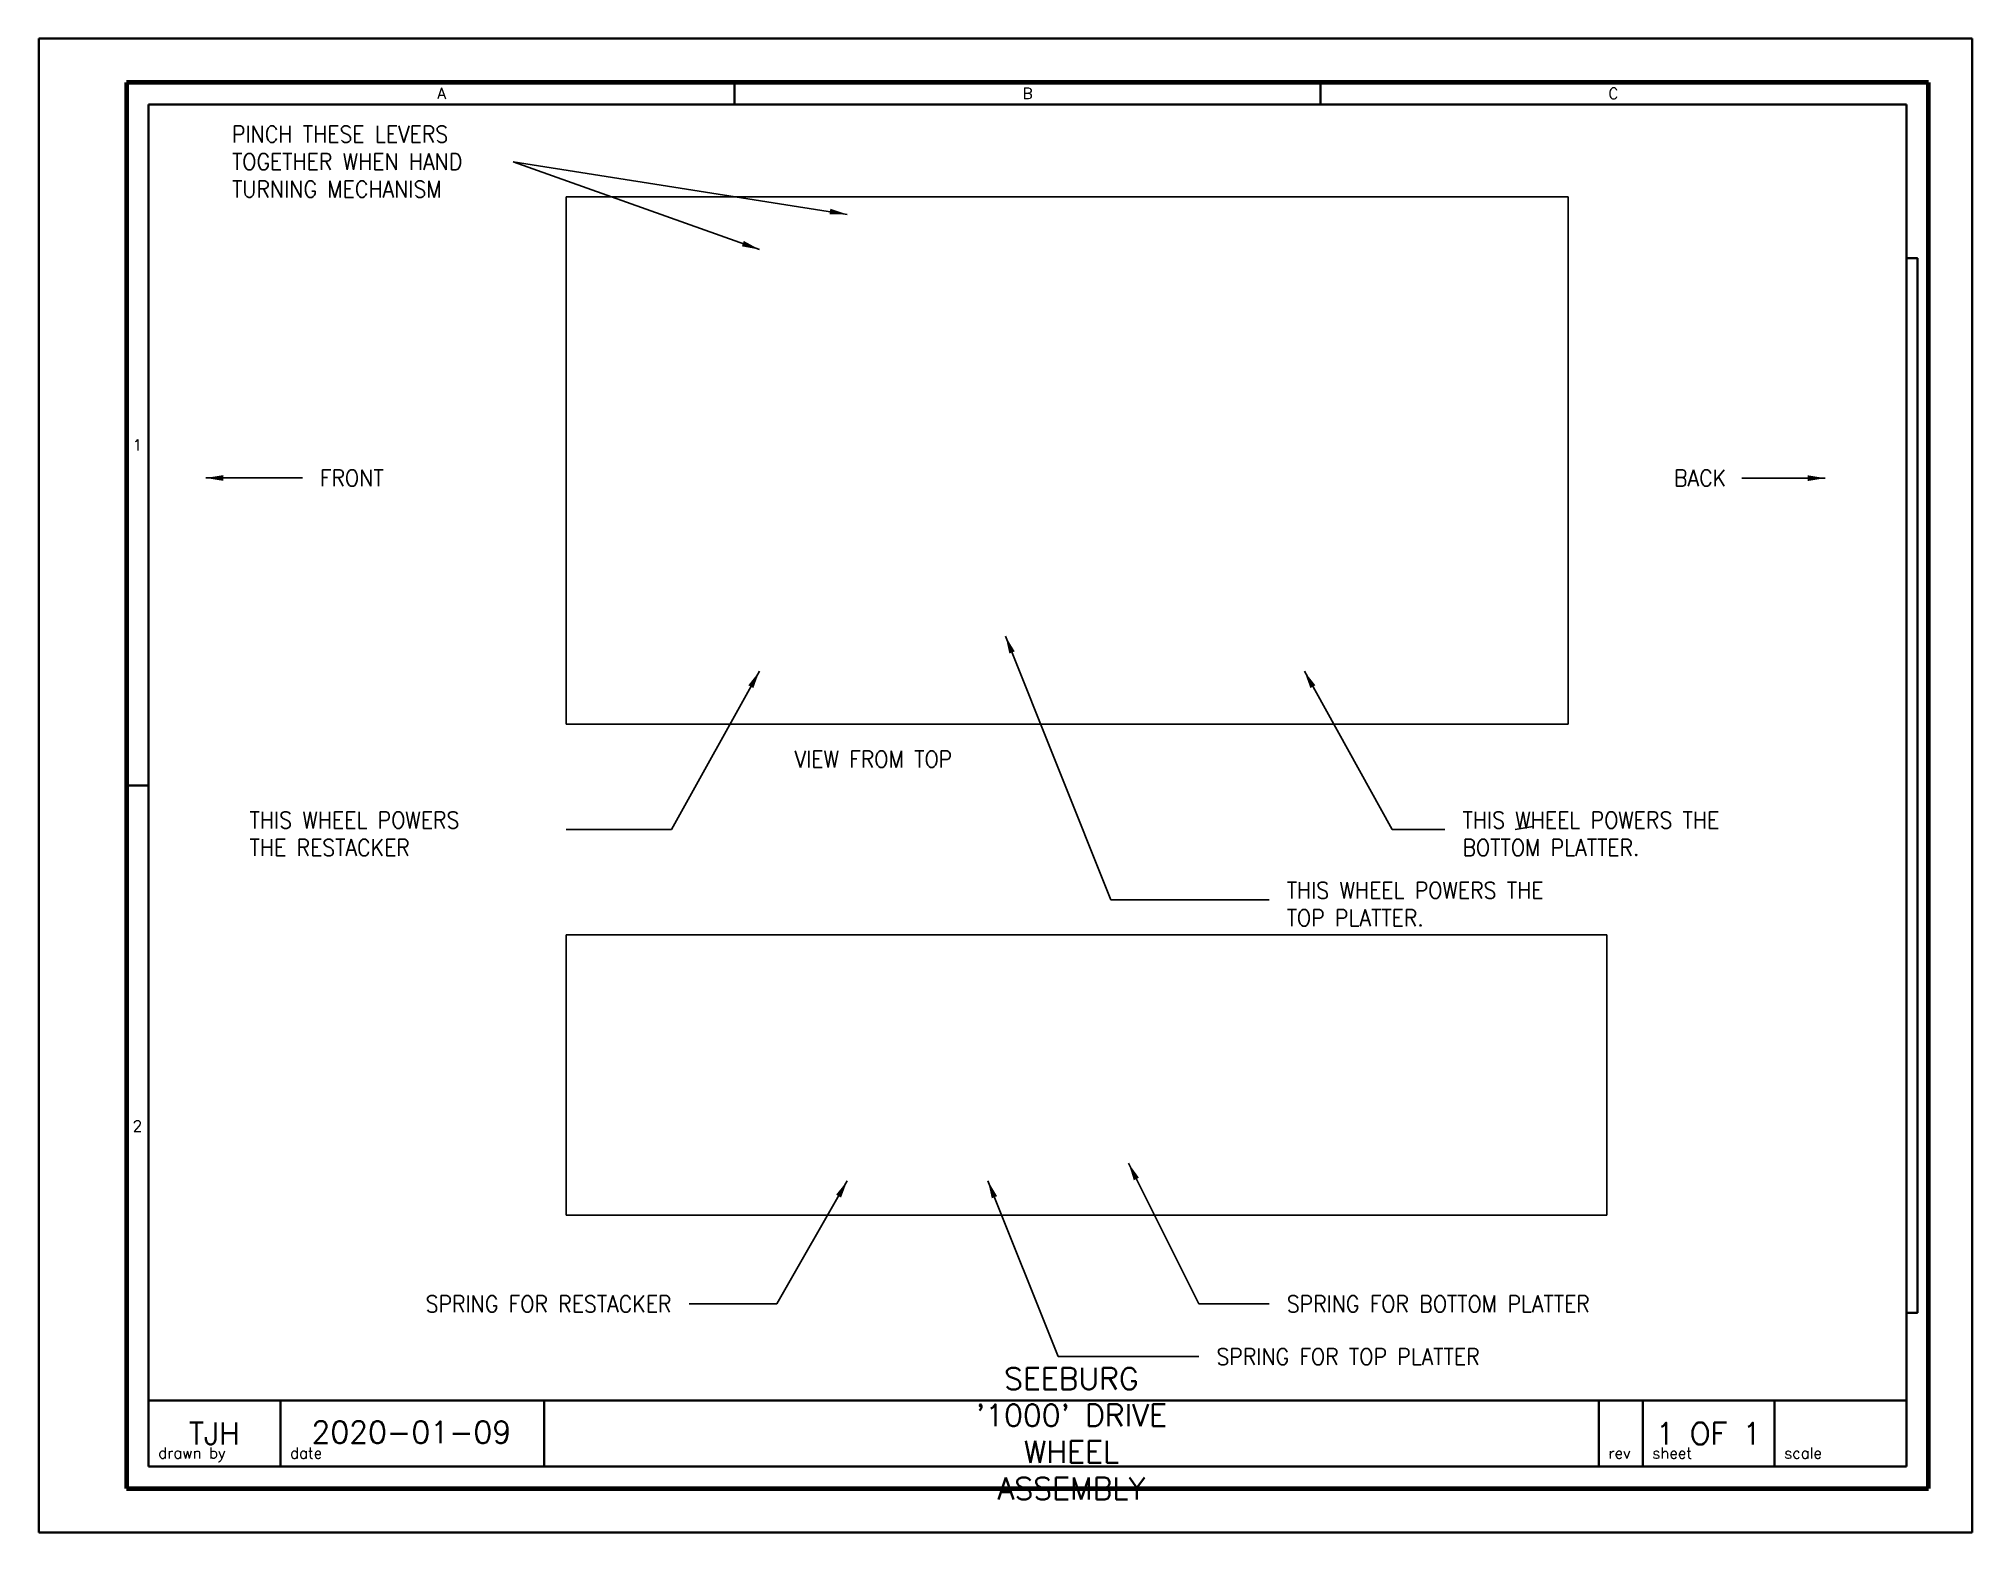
# Model space of a CAD drawing. Header units: inches. Extents: x 0 to 11, y 0 to 8.5.
import ezdxf

# ---------------------------------------------------------------- set-up
doc = ezdxf.new("R2010")
doc.units = ezdxf.units.IN
for name, color, linetype, lineweight, true_color in [('Dimensions', 5, 'Continuous', 18, 0x0000ff), ('Photos', 178, 'Continuous', 25, 0x000000), ('Title Block', 5, 'Continuous', 35, 0x0000ff)]:
    doc.layers.add(name, color=color, linetype=linetype, lineweight=lineweight, true_color=true_color)
doc.layers.add('Drawing Border', color=7, linetype='Continuous', lineweight=35)
doc.layers.add('Paper Format', color=6, linetype='Continuous', lineweight=35, true_color=0xff00ff, plot=False)
doc.styles.add('QCADDimTextStyle', font='txt')
doc.styles.add('textstyle11', font='romans')
doc.styles.add('textstyle12', font='romans')
doc.styles.add('textstyle13', font='romans')
doc.styles.add('textstyle14', font='romans')
doc.styles.add('textstyle15', font='romans')
doc.styles.add('textstyle16', font='romans')
doc.styles.add('textstyle17', font='romans')
doc.styles.add('textstyle18', font='RomanS')
doc.styles.add('textstyle19', font='RomanS')
doc.styles.add('textstyle20', font='RomanS')
doc.styles.add('textstyle21', font='RomanS')
doc.styles.add('textstyle22', font='romans')
doc.styles.add('textstyle23', font='romans')
doc.styles.add('textstyle24', font='romans')
doc.styles.add('textstyle25', font='Standard')
doc.styles.add('textstyle26', font='Standard')
doc.styles.add('textstyle27', font='Standard')
doc.styles.add('textstyle28', font='Standard')
doc.styles.add('textstyle29', font='Standard')
doc.styles.add('textstyle30', font='Standard')
doc.styles.add('textstyle31', font='Standard')
doc.styles.add('textstyle32', font='Standard')
doc.styles.add('textstyle33', font='Standard')
doc.styles.add('textstyle34', font='Standard')
doc.dimstyles.new('QCADDimStyle', dxfattribs={"dimtxt": 0.1, "dimasz": 0.1, "dimexe": 0.05, "dimexo": 0.025, "dimgap": 0.025, "dimtad": 1, "dimtoh": 1, "dimdec": 4, "dimzin": 0, "dimdsep": 46, "dimtxsty": 'QCADDimTextStyle', "dimcen": 0.09, "dimadec": 0, "dimazin": 0, "dimtfac": 1, "dimtdec": 4, "dimtofl": 0, "dimtmove": 0, "dimatfit": 3, "dimfxl": 1, "dimtolj": 1, "dimtzin": 0, "dimarcsym": 0})
picture_1 = doc.add_image_def('image1.jpeg', size_in_pixel=(1380, 2621))
picture_2 = doc.add_image_def('image2.jpeg', size_in_pixel=(3869, 1043))

msp = doc.modelspace()

# ---------------------------------------------------------------- linework, layer by layer
at = {"layer": 'Drawing Border', "lineweight": 70}
for p, q in [((10.75, 8.25), (0.5, 8.25)), ((0.5, 8.25), (0.5, 0.25)), ((10.75, 0.25), (10.75, 8.25)), ((0.5, 0.25), (10.75, 0.25))]:
    msp.add_line(p, q, dxfattribs=at)
at = {"layer": 'Drawing Border'}
for p, q in [((3.958, 8.125), (3.958, 8.25)), ((7.292, 8.125), (7.292, 8.25)), ((10.625, 8.125), (0.625, 8.125)), ((0.625, 8.125), (0.625, 0.375)), ((10.625, 0.375), (10.625, 8.125)), ((0.5, 4.25), (0.625, 4.25)), ((0.625, 0.375), (10.625, 0.375))]:
    msp.add_line(p, q, dxfattribs=at)
for points in [[(10.625, 1.25), (10.688, 1.25), (10.688, 7.25), (10.625, 7.25)], [(5.625, 0.375), (5.625, 0.375), (5.625, 0.375), (5.625, 0.375)], [(5.625, 0.375), (5.625, 0.375), (5.625, 0.375), (5.625, 0.375)]]:
    msp.add_lwpolyline(points, close=True, dxfattribs=at)
at = {"layer": 'Paper Format'}
for p, q in [((11, 8.5), (0, 8.5)), ((0, 8.5), (0, 0)), ((11, 0), (11, 8.5)), ((0, 0), (11, 0))]:
    msp.add_line(p, q, dxfattribs=at)
at = {"layer": 'Title Block'}
for p, q in [((0.875, 0.75), (0.625, 0.75)), ((0.625, 0.75), (0.625, 0.375)), ((1.125, 0.75), (0.875, 0.75)), ((1.375, 0.75), (1.125, 0.75)), ((1.375, 0.375), (1.375, 0.75)), ((1.625, 0.75), (1.375, 0.75)), ((1.875, 0.75), (1.625, 0.75)), ((2.125, 0.75), (1.875, 0.75)), ((2.375, 0.75), (2.125, 0.75)), ((2.625, 0.75), (2.375, 0.75)), ((2.875, 0.75), (2.625, 0.75)), ((2.875, 0.375), (2.875, 0.75)), ((3.125, 0.75), (2.875, 0.75)), ((3.375, 0.75), (3.125, 0.75)), ((3.625, 0.75), (3.375, 0.75)), ((3.875, 0.75), (3.625, 0.75)), ((4.125, 0.75), (3.875, 0.75)), ((4.375, 0.75), (4.125, 0.75)), ((4.625, 0.75), (4.375, 0.75)), ((4.875, 0.75), (4.625, 0.75)), ((5.125, 0.75), (4.875, 0.75)), ((5.375, 0.75), (5.125, 0.75)), ((5.625, 0.75), (5.375, 0.75)), ((5.875, 0.75), (5.625, 0.75)), ((6.125, 0.75), (5.875, 0.75)), ((6.375, 0.75), (6.125, 0.75)), ((6.625, 0.75), (6.375, 0.75)), ((6.875, 0.75), (6.625, 0.75)), ((7.125, 0.75), (6.875, 0.75)), ((7.375, 0.75), (7.125, 0.75)), ((7.625, 0.75), (7.375, 0.75)), ((7.875, 0.75), (7.625, 0.75)), ((8.125, 0.75), (7.875, 0.75)), ((8.375, 0.75), (8.125, 0.75)), ((8.625, 0.75), (8.375, 0.75)), ((8.875, 0.75), (8.625, 0.75)), ((8.875, 0.375), (8.875, 0.75)), ((9.125, 0.75), (8.875, 0.75)), ((9.125, 0.375), (9.125, 0.75)), ((9.375, 0.75), (9.125, 0.75)), ((9.625, 0.75), (9.375, 0.75)), ((9.875, 0.75), (9.625, 0.75)), ((9.875, 0.375), (9.875, 0.75)), ((10.125, 0.75), (9.875, 0.75)), ((10.375, 0.75), (10.125, 0.75)), ((10.625, 0.75), (10.375, 0.75)), ((10.625, 0.375), (10.625, 0.75)), ((0.625, 0.375), (0.875, 0.375)), ((0.875, 0.375), (1.125, 0.375)), ((1.125, 0.375), (1.375, 0.375)), ((1.375, 0.375), (1.625, 0.375)), ((1.625, 0.375), (1.875, 0.375)), ((1.875, 0.375), (2.125, 0.375)), ((2.125, 0.375), (2.375, 0.375)), ((2.375, 0.375), (2.625, 0.375)), ((2.625, 0.375), (2.875, 0.375)), ((2.875, 0.375), (3.125, 0.375)), ((3.125, 0.375), (3.375, 0.375)), ((3.375, 0.375), (3.625, 0.375)), ((3.625, 0.375), (3.875, 0.375)), ((3.875, 0.375), (4.125, 0.375)), ((4.125, 0.375), (4.375, 0.375)), ((4.375, 0.375), (4.625, 0.375)), ((4.625, 0.375), (4.875, 0.375)), ((4.875, 0.375), (5.125, 0.375)), ((5.125, 0.375), (5.375, 0.375)), ((5.375, 0.375), (5.625, 0.375)), ((5.625, 0.375), (5.875, 0.375)), ((5.875, 0.375), (6.125, 0.375)), ((6.125, 0.375), (6.375, 0.375)), ((6.375, 0.375), (6.625, 0.375)), ((6.625, 0.375), (6.875, 0.375)), ((6.875, 0.375), (7.125, 0.375)), ((7.125, 0.375), (7.375, 0.375)), ((7.375, 0.375), (7.625, 0.375)), ((7.625, 0.375), (7.875, 0.375)), ((7.875, 0.375), (8.125, 0.375)), ((8.125, 0.375), (8.375, 0.375)), ((8.375, 0.375), (8.625, 0.375)), ((8.625, 0.375), (8.875, 0.375)), ((8.875, 0.375), (9.125, 0.375)), ((9.125, 0.375), (9.375, 0.375)), ((9.375, 0.375), (9.625, 0.375)), ((9.625, 0.375), (9.875, 0.375)), ((9.875, 0.375), (10.125, 0.375)), ((10.125, 0.375), (10.375, 0.375)), ((10.375, 0.375), (10.625, 0.375))]:
    msp.add_line(p, q, dxfattribs=at)

# ---------------------------------------------------------------- texts
at = {"layer": 'Dimensions'}
for s, insert, char_height, attachment_point, style in [('PINCH THESE LEVERS\\PTOGETHER WHEN HAND\\PTURNING MECHANISM', (1.1, 7.8), 0.09375, 4, 'textstyle27'), ('FRONT', (1.6, 6), 0.0938, 4, 'textstyle33'), ('BACK', (9.6, 6), 0.0938, 6, 'textstyle32'), ('VIEW FROM TOP', (4.3, 4.4), 0.09375, 4, 'textstyle34'), ('THIS WHEEL POWERS\\PTHE RESTACKER', (1.2, 4.1), 0.09375, 1, 'textstyle28'), ('THIS WHEEL POWERS THE\\PBOTTOM PLATTER.', (8.1, 4.1), 0.09375, 1, 'textstyle25'), ('THIS WHEEL POWERS THE\\PTOP PLATTER.', (7.1, 3.7), 0.09375, 1, 'textstyle26'), ('SPRING FOR RESTACKER', (3.6, 1.3), 0.09375, 6, 'textstyle31'), ('SPRING FOR BOTTOM PLATTER', (7.1, 1.3), 0.09375, 4, 'textstyle29'), ('SPRING FOR TOP PLATTER', (6.7, 1), 0.09375, 4, 'textstyle30')]:
    msp.add_mtext(s, dxfattribs=dict(at, insert=insert, char_height=char_height, attachment_point=attachment_point, style=style))
at = {"layer": 'Drawing Border', "char_height": 0.0625, "attachment_point": 5}
for s, insert, width, style in [('A', (2.292, 8.188), 0.04762, 'textstyle11'), ('B', (5.625, 8.188), 0.04167, 'textstyle12'), ('C', (8.958, 8.188), 0.04464, 'textstyle13'), ('1', (0.562, 6.188), 0.01488, 'textstyle14'), ('2', (0.562, 2.312), 0.04167, 'textstyle15')]:
    msp.add_mtext(s, dxfattribs=dict(at, insert=insert, width=width, style=style))
at = {"layer": 'Title Block'}
for s, insert, char_height, width, attachment_point, style in [("SEEBURG '1000' DRIVE WHEEL ASSEMBLY", (5.875, 0.562), 0.125, 1.32738, 5, 'textstyle20'), ('TJH', (1, 0.562), 0.125, 1.32738, 5, 'textstyle19'), ('2020-01-09', (2.12, 0.57), 0.125, 1.32738, 5, 'textstyle18'), ('1 OF 1', (9.5, 0.562), 0.125, 1.32738, 5, 'textstyle21'), ('drawn by', (0.68, 0.4), 0.0625, 0.42188, 7, 'textstyle16'), ('date', (1.43, 0.42), 0.0625, 0.19345, 7, 'textstyle17'), ('rev', (8.93, 0.42), 0.0625, 0.1369, 7, 'textstyle24'), ('sheet', (9.18, 0.42), 0.0625, 0.24405, 7, 'textstyle23'), ('scale', (9.93, 0.42), 0.0625, 0.22321, 7, 'textstyle22')]:
    msp.add_mtext(s, dxfattribs=dict(at, insert=insert, char_height=char_height, width=width, attachment_point=attachment_point, style=style))

# ---------------------------------------------------------------- pictures from other files: only their frames are drawn
at = {"layer": 'Photos'}
image = msp.add_image(picture_1, insert=(3, 7.6), size_in_units=(3.001, 5.7), rotation=-90, dxfattribs=at)
image.dxf.flags = 7
image = msp.add_image(picture_2, insert=(3, 1.804), size_in_units=(5.921, 1.596), dxfattribs=at)
image.dxf.flags = 7

# ---------------------------------------------------------------- leaders
at = {"layer": 'Dimensions'}
for points in [[(4.6, 7.5), (2.7, 7.8)], [(4.1, 7.3), (2.7, 7.8)], [(0.951, 6), (1.5, 6)], [(10.163, 5.999), (9.689, 5.999)], [(5.5, 5.1), (6.1, 3.6), (7, 3.6)], [(4.1, 4.9), (3.6, 4), (3, 4)], [(7.2, 4.9), (7.7, 4), (8, 4)], [(6.2, 2.1), (6.6, 1.3), (7, 1.3)], [(4.6, 2), (4.2, 1.3), (3.7, 1.3)], [(5.4, 2), (5.8, 1), (6.6, 1)]]:
    msp.add_leader(points, dimstyle='QCADDimStyle', dxfattribs=at)
at = {"layer": 'Dimensions', "has_arrowhead": 0}
msp.add_leader([(8.4, 4), (8.5, 4.017)], dimstyle='QCADDimStyle', dxfattribs=at)

doc.saveas('drawing.dxf')
